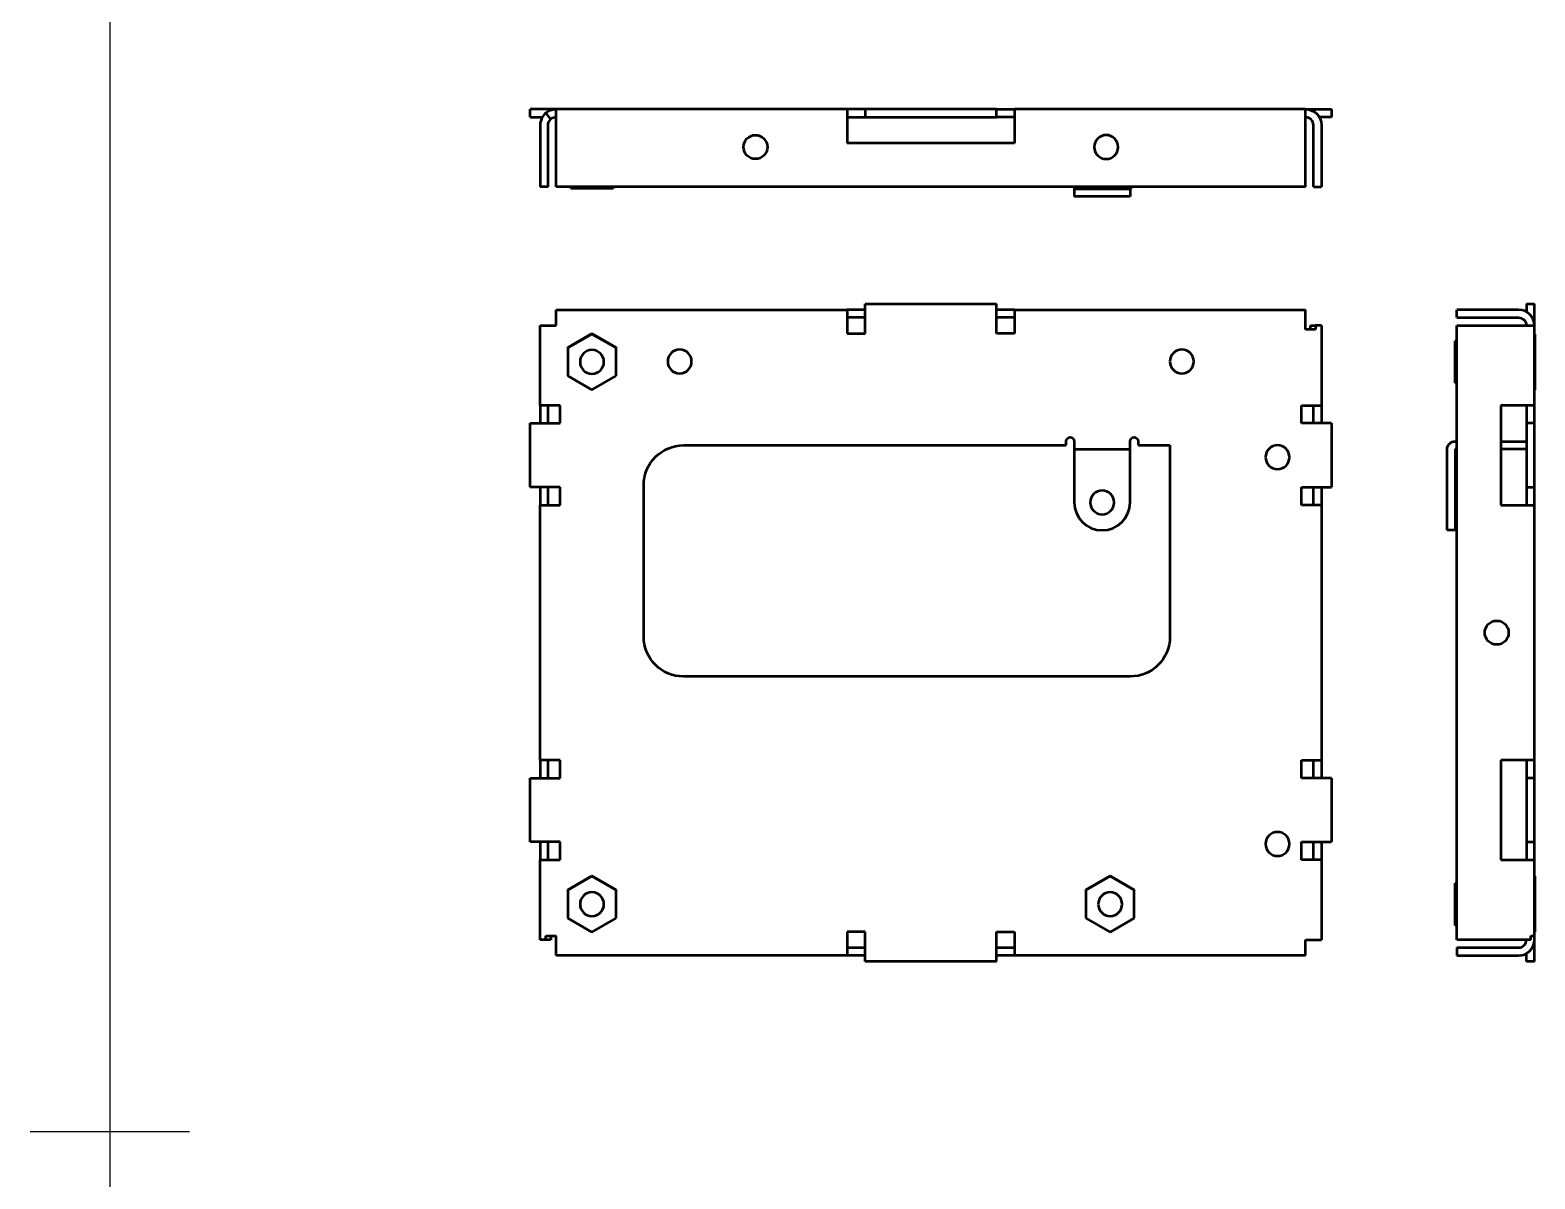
# Model space of a CAD drawing. Header units: millimetres. Extents: x 0 to 210, y 0 to 297.
# Drawn here: x 15 to 109.4, y 145.5 to 217.6 of the extents above; entities that cross this region are included whole.
import ezdxf

# ---------------------------------------------------------------- set-up
doc = ezdxf.new("R2010")
doc.units = ezdxf.units.MM
doc.header["$LTSCALE"] = 0.75
doc.layers.add('Border', color=7, linetype='Continuous', lineweight=25)
doc.layers.add('可见', color=7, linetype='Continuous', lineweight=50)

# ---------------------------------------------------------------- blocks, each defined once
blk = doc.blocks.new('ISO_A4(P)_SHEET')
at = {"layer": 'Border'}
for p, q in [((20, 287), (20, 10)), ((15, 148.5), (25, 148.5))]:
    blk.add_line(p, q, dxfattribs=at)

msp = doc.modelspace()

# ---------------------------------------------------------------- linework, layer by layer
at = {"layer": '可见', "extrusion": (0, 2.966e-13, -1)}
for p, q in [((47.990655, 212.59557, 13.125), (46.365655, 212.59557, 13.125)), ((46.365655, 212.09557, 13.125), (46.365655, 212.59557, 13.125)), ((47.670676, 211.979774, 19.25), (47.350696, 212.363979, 19.25)), ((66.240655, 212.59557, 19.25), (47.990655, 212.59557, 19.25)), ((48.72511, 212.623228, 17.900769), (50.240654, 212.623228, 18.775769)), ((48.72511, 212.59557, 17.900769), (48.72511, 212.623228, 17.900769)), ((50.240654, 212.623228, 18.775769), (51.756199, 212.623228, 17.900769)), ((50.240654, 212.59557, 18.775769), (50.240654, 212.623228, 18.775769)), ((51.756199, 212.59557, 17.900769), (51.756199, 212.623228, 17.900769)), ((67.365655, 212.59557, 18.75), (66.240655, 212.59557, 18.75)), ((75.615655, 212.59557, 20.625), (67.365655, 212.59557, 20.625)), ((67.365655, 212.59557, 20.625), (67.365655, 212.09557, 20.625)), ((75.615655, 212.59557, 18.75), (76.740655, 212.59557, 18.75)), ((75.615655, 212.09557, 20.625), (75.615655, 212.59557, 20.625)), ((94.990655, 212.59557, 19.25), (76.740655, 212.59557, 19.25)), ((81.22511, 212.623228, 17.900769), (82.740654, 212.623228, 18.775769)), ((81.22511, 212.59557, 17.900769), (81.22511, 212.623228, 17.900769)), ((82.740654, 212.623228, 18.775769), (84.256199, 212.623228, 17.900769)), ((82.740654, 212.59557, 18.775769), (82.740654, 212.623228, 18.775769)), ((84.256199, 212.59557, 17.900769), (84.256199, 212.623228, 17.900769)), ((94.990655, 212.59557, 13.125), (96.615655, 212.59557, 13.125)), ((96.615655, 212.59557, 13.125), (96.615655, 212.09557, 13.125)), ((46.365655, 212.09557, 13.125), (47.124629, 212.09557, 13.125)), ((46.990655, 211.59557, 19.25), (46.990655, 207.726543, 19.25)), ((47.490655, 207.726543, 19.25), (47.490655, 211.59557, 19.25)), ((47.990655, 207.726543, 20.25), (47.990655, 211.59557, 20.25)), ((66.240655, 212.09557, 18.75), (67.365655, 212.09557, 18.75)), ((66.240655, 211.59557, 20.25), (66.240655, 210.476543, 20.25)), ((67.365655, 212.09557, 20.625), (75.615655, 212.09557, 20.625)), ((76.740655, 212.09557, 18.75), (75.615655, 212.09557, 18.75)), ((76.740655, 211.59557, 20.25), (76.740655, 210.476543, 20.25)), ((94.990655, 207.726543, 20.25), (94.990655, 211.59557, 20.25)), ((95.490655, 207.726543, 19.25), (95.490655, 211.59557, 19.25)), ((96.615655, 212.09557, 13.125), (95.85668, 212.09557, 13.125)), ((95.990655, 211.59557, 19.25), (95.990655, 207.726543, 19.25)), ((76.740655, 210.476543, 20.25), (66.240655, 210.476543, 20.25)), ((47.490655, 207.726543, 19.25), (46.990655, 207.726543, 19.25)), ((94.990655, 207.726543, 20.25), (47.990655, 207.726543, 20.25)), ((48.915654, 207.726543, 17.025769), (48.915654, 207.623228, 17.025769)), ((51.565654, 207.726543, 17.025769), (51.565654, 207.623228, 17.025769)), ((80.490655, 207.726543, -11.495001), (80.490655, 207.620713, -11.495001)), ((81.415654, 207.726543, 17.025769), (81.415654, 207.623228, 17.025769)), ((84.065654, 207.726543, 17.025769), (84.065654, 207.623228, 17.025769)), ((95.490655, 207.726543, 19.25), (95.990655, 207.726543, 19.25)), ((80.490655, 207.615713, -8.166715), (80.490655, 207.115713, -8.166715)), ((83.990655, 207.620713, -11.495001), (83.990655, 207.623228, -11.495001)), ((83.990655, 207.615713, -8.166715), (83.990655, 207.115713, -8.166715))]:
    msp.add_line(p, q, dxfattribs=at)
at = {"layer": '可见', "extrusion": (0, 1, 0)}
for p, q in [((67.365655, 200.403522, 2.726099), (75.615655, 200.403522, 2.726099)), ((67.365655, 198.528522, 2.726099), (67.365655, 200.403522, 2.726099)), ((75.615655, 198.528522, 2.726099), (75.615655, 200.403522, 2.726099)), ((108.854564, 200.403522, 4.125), (109.354564, 200.403522, 4.125)), ((108.854564, 200.403522, 4.125), (108.854564, 199.894548, 4.125)), ((109.354564, 199.028522, 4.125), (109.354564, 200.403522, 4.125)), ((47.990655, 200.028522, 1.726099), (66.240655, 200.028522, 1.726099)), ((67.365655, 200.028522, 0.607072), (66.240655, 200.028522, 0.607072)), ((67.365655, 199.528522, 0.607072), (66.240655, 199.528522, 0.607072)), ((76.740655, 200.028522, 0.607072), (75.615655, 200.028522, 0.607072)), ((76.740655, 199.528522, 0.607072), (75.615655, 199.528522, 0.607072)), ((76.740655, 200.028522, 1.726099), (94.990655, 200.028522, 1.726099)), ((108.354564, 200.028522, 23.5), (104.485537, 200.028522, 23.5)), ((104.485537, 199.528522, 23.5), (104.485537, 200.028522, 23.5)), ((104.485537, 199.528522, 23.5), (108.354564, 199.528522, 23.5)), ((46.990655, 194.028522, 1.726099), (46.990655, 199.028522, 1.726099)), ((48.72511, 197.653523, 2.726099), (50.240654, 198.528523, 2.726099)), ((50.240654, 198.502753, 2.753757), (48.72511, 197.627753, 2.753757)), ((50.240654, 198.528523, 2.726099), (51.756199, 197.653523, 2.726099)), ((51.756199, 197.627753, 2.753757), (50.240654, 198.502753, 2.753757)), ((66.240655, 199.028522, 2.726099), (66.240655, 198.528522, 2.726099)), ((66.240655, 198.528522, 2.726099), (67.365655, 198.528522, 2.726099)), ((76.740655, 198.528522, 2.726099), (75.615655, 198.528522, 2.726099)), ((76.740655, 199.028522, 2.726099), (76.740655, 198.528522, 2.726099)), ((94.990655, 198.778522, 2.726099), (94.990655, 199.028522, 2.726099)), ((95.310634, 199.028522, 2.110303), (95.630614, 199.028522, 2.494508)), ((95.310634, 198.778522, 2.110303), (95.310634, 199.028522, 2.110303)), ((95.630614, 199.028522, 2.494508), (95.630614, 198.778522, 2.494508)), ((95.990655, 199.028522, 1.726099), (95.990655, 194.028522, 1.726099)), ((104.485537, 199.028522, 24.5), (108.354564, 199.028522, 24.5)), ((104.485537, 160.528522, 24.5), (104.485537, 199.028522, 24.5)), ((109.354564, 194.028522, 23.5), (109.354564, 199.028522, 23.5)), ((109.354564, 198.502753, 21.250001), (109.382222, 198.502753, 21.250001)), ((109.382222, 198.502753, 21.250001), (109.382222, 197.627753, 22.765545)), ((48.72511, 197.627753, 2.726099), (48.72511, 197.653523, 2.726099)), ((48.72511, 197.627753, 2.753757), (48.72511, 195.877753, 2.753757)), ((51.756199, 197.653523, 2.726099), (51.756199, 197.627753, 2.726099)), ((51.756199, 195.877753, 2.753757), (51.756199, 197.627753, 2.753757)), ((104.485537, 198.077753, 21.250001), (104.382222, 198.077753, 21.250001)), ((109.354564, 197.627753, 22.765545), (109.382222, 197.627753, 22.765545)), ((109.382222, 197.627753, 22.765545), (109.382222, 195.877753, 22.765545)), ((48.72511, 195.877753, 2.753757), (50.240654, 195.002753, 2.753757)), ((50.240654, 195.002753, 2.753757), (51.756199, 195.877753, 2.753757)), ((104.485537, 195.427753, 21.250001), (104.382222, 195.427753, 21.250001)), ((109.354564, 195.877753, 22.765545), (109.382222, 195.877753, 22.765545)), ((109.382222, 195.877753, 22.765545), (109.382222, 195.002753, 21.250001)), ((109.354564, 195.002753, 21.250001), (109.382222, 195.002753, 21.250001)), ((46.990655, 194.028522, 0.607072), (46.990655, 192.903522, 0.607072)), ((47.490655, 192.903522, 0.607072), (47.490655, 194.028522, 0.607072)), ((48.240655, 194.028522, 2.726099), (47.990655, 194.028522, 2.726099)), ((48.240655, 192.903522, 2.726099), (48.240655, 194.028522, 2.726099)), ((94.740655, 192.903522, 2.726099), (94.740655, 194.028522, 2.726099)), ((94.740655, 194.028522, 2.726099), (94.990655, 194.028522, 2.726099)), ((95.490655, 192.903522, 0.607072), (95.490655, 194.028522, 0.607072)), ((95.990655, 194.028522, 0.607072), (95.990655, 192.903522, 0.607072)), ((108.354564, 194.028522, 24.5), (107.235537, 194.028522, 24.5)), ((107.235537, 194.028522, 24.5), (107.235537, 187.778522, 24.5)), ((108.854564, 194.028522, 23.25), (108.854564, 192.903522, 23.25)), ((109.354564, 192.903522, 23.25), (109.354564, 194.028522, 23.25)), ((46.365655, 192.903522, 2.726099), (48.240655, 192.903522, 2.726099)), ((46.365655, 188.903522, 2.726099), (46.365655, 192.903522, 2.726099)), ((96.615655, 192.903522, 2.726099), (94.740655, 192.903522, 2.726099)), ((96.615655, 192.903522, 2.726099), (96.615655, 188.903522, 2.726099)), ((108.854564, 192.903522, 25.125), (108.854564, 188.903522, 25.125)), ((109.354564, 192.903522, 25.125), (108.854564, 192.903522, 25.125)), ((109.354564, 188.903522, 25.125), (109.354564, 192.903522, 25.125)), ((79.990655, 191.528523, 2.726099), (79.990655, 191.778523, 2.726099)), ((84.490655, 191.778523, 2.726099), (84.490655, 191.528523, 2.726099)), ((104.379707, 191.773523, -9), (104.485537, 191.773523, -9)), ((107.235537, 191.773523, -9), (108.849564, 191.773523, -9)), ((55.990654, 191.528523, 2.726099), (79.990655, 191.528523, 2.726099)), ((80.490655, 191.273523, 2.221099), (83.990655, 191.273523, 2.221099)), ((80.490655, 191.268523, -2.253757), (80.490655, 187.945237, -2.253757)), ((83.990655, 187.945237, -2.253757), (83.990655, 191.268523, -2.253757)), ((84.490655, 191.528523, 2.726099), (86.490655, 191.528523, 2.726099)), ((86.490655, 191.528523, 2.726099), (86.490655, 179.528522, 2.726099)), ((103.874707, 187.945237, -9), (103.874707, 191.268523, -9)), ((104.374707, 191.268523, -9), (104.374707, 187.945237, -9)), ((104.485537, 191.273523, -9), (104.379707, 191.273523, -9)), ((108.849564, 191.273523, -9), (107.235537, 191.273523, -9)), ((48.240655, 188.903522, 2.726099), (46.365655, 188.903522, 2.726099)), ((46.990655, 188.903522, 0.607072), (46.990655, 187.778522, 0.607072)), ((47.490655, 187.778522, 0.607072), (47.490655, 188.903522, 0.607072)), ((48.240655, 187.778522, 2.726099), (48.240655, 188.903522, 2.726099)), ((53.490654, 179.528522, 2.726099), (53.490654, 189.028523, 2.726099)), ((94.740655, 187.778522, 2.726099), (94.740655, 188.903522, 2.726099)), ((94.740655, 188.903522, 2.726099), (96.615655, 188.903522, 2.726099)), ((95.490655, 187.778522, 0.607072), (95.490655, 188.903522, 0.607072)), ((95.990655, 188.903522, 0.607072), (95.990655, 187.778522, 0.607072)), ((108.854564, 188.903522, 25.125), (109.354564, 188.903522, 25.125)), ((108.854564, 188.903522, 23.25), (108.854564, 187.778522, 23.25)), ((109.354564, 187.778522, 23.25), (109.354564, 188.903522, 23.25)), ((46.990655, 171.778522, 1.726099), (46.990655, 187.778522, 1.726099)), ((47.990655, 187.778522, 2.726099), (48.240655, 187.778522, 2.726099)), ((94.990655, 187.778522, 2.726099), (94.740655, 187.778522, 2.726099)), ((95.990655, 187.778522, 1.726099), (95.990655, 171.778522, 1.726099)), ((107.235537, 187.778522, 24.5), (108.354564, 187.778522, 24.5)), ((109.354564, 171.778522, 23.5), (109.354564, 187.778522, 23.5)), ((104.374707, 186.195237, -10.75), (103.874707, 186.195237, -10.75)), ((83.990655, 177.028522, 2.726099), (55.990654, 177.028522, 2.726099)), ((46.990655, 171.778522, 0.607072), (46.990655, 170.653522, 0.607072)), ((47.490655, 170.653522, 0.607072), (47.490655, 171.778522, 0.607072)), ((48.240655, 171.778522, 2.726099), (47.990655, 171.778522, 2.726099)), ((48.240655, 170.653522, 2.726099), (48.240655, 171.778522, 2.726099)), ((94.740655, 170.653522, 2.726099), (94.740655, 171.778522, 2.726099)), ((94.740655, 171.778522, 2.726099), (94.990655, 171.778522, 2.726099)), ((95.490655, 170.653522, 0.607072), (95.490655, 171.778522, 0.607072)), ((95.990655, 171.778522, 0.607072), (95.990655, 170.653522, 0.607072)), ((107.235537, 171.778522, 24.5), (107.235537, 165.528522, 24.5)), ((108.354564, 171.778522, 24.5), (107.235537, 171.778522, 24.5)), ((108.854564, 171.778522, 23.25), (108.854564, 170.653522, 23.25)), ((109.354564, 170.653522, 23.25), (109.354564, 171.778522, 23.25)), ((46.365655, 170.653522, 2.726099), (48.240655, 170.653522, 2.726099)), ((46.365655, 166.653522, 2.726099), (46.365655, 170.653522, 2.726099)), ((96.615655, 170.653522, 2.726099), (94.740655, 170.653522, 2.726099)), ((96.615655, 170.653522, 2.726099), (96.615655, 166.653522, 2.726099)), ((108.854564, 170.653522, 25.125), (108.854564, 166.653522, 25.125)), ((109.354564, 170.653522, 25.125), (108.854564, 170.653522, 25.125)), ((109.354564, 166.653522, 25.125), (109.354564, 170.653522, 25.125)), ((48.240655, 166.653522, 2.726099), (46.365655, 166.653522, 2.726099)), ((46.990655, 166.653522, 0.607072), (46.990655, 165.528522, 0.607072)), ((47.490655, 165.528522, 0.607072), (47.490655, 166.653522, 0.607072)), ((48.240655, 165.528522, 2.726099), (48.240655, 166.653522, 2.726099)), ((94.740655, 165.528522, 2.726099), (94.740655, 166.653522, 2.726099)), ((94.740655, 166.653522, 2.726099), (96.615655, 166.653522, 2.726099)), ((95.490655, 165.528522, 0.607072), (95.490655, 166.653522, 0.607072)), ((95.990655, 166.653522, 0.607072), (95.990655, 165.528522, 0.607072)), ((108.854564, 166.653522, 25.125), (109.354564, 166.653522, 25.125)), ((108.854564, 166.653522, 23.25), (108.854564, 165.528522, 23.25)), ((109.354564, 165.528522, 23.25), (109.354564, 166.653522, 23.25)), ((46.990655, 160.528522, 1.726099), (46.990655, 165.528522, 1.726099)), ((47.990655, 165.528522, 2.726099), (48.240655, 165.528522, 2.726099)), ((94.990655, 165.528522, 2.726099), (94.740655, 165.528522, 2.726099)), ((95.990655, 165.528522, 1.726099), (95.990655, 160.528522, 1.726099)), ((107.235537, 165.528522, 24.5), (108.354564, 165.528522, 24.5)), ((109.354564, 160.778522, 23.5), (109.354564, 165.528522, 23.5)), ((48.72511, 163.653522, 2.726099), (50.240654, 164.528522, 2.726099)), ((50.240654, 164.502753, 2.753757), (48.72511, 163.627753, 2.753757)), ((50.240654, 164.528522, 2.726099), (51.756199, 163.653522, 2.726099)), ((51.756199, 163.627753, 2.753757), (50.240654, 164.502753, 2.753757)), ((81.22511, 163.653522, 2.726099), (82.740654, 164.528522, 2.726099)), ((82.740654, 164.502753, 2.753757), (81.22511, 163.627753, 2.753757)), ((82.740654, 164.528522, 2.726099), (84.256199, 163.653522, 2.726099)), ((84.256199, 163.627753, 2.753757), (82.740654, 164.502753, 2.753757)), ((109.354564, 164.502753, 21.250001), (109.382222, 164.502753, 21.250001)), ((109.382222, 164.502753, 21.250001), (109.382222, 163.627753, 22.765545)), ((48.72511, 163.627753, 2.726099), (48.72511, 163.653522, 2.726099)), ((48.72511, 163.627753, 2.753757), (48.72511, 161.877753, 2.753757)), ((51.756199, 163.653522, 2.726099), (51.756199, 163.627753, 2.726099)), ((51.756199, 161.877753, 2.753757), (51.756199, 163.627753, 2.753757)), ((81.22511, 163.627753, 2.726099), (81.22511, 163.653522, 2.726099)), ((81.22511, 163.627753, 2.753757), (81.22511, 161.877753, 2.753757)), ((84.256199, 163.653522, 2.726099), (84.256199, 163.627753, 2.726099)), ((84.256199, 161.877753, 2.753757), (84.256199, 163.627753, 2.753757)), ((104.485537, 164.077753, 21.250001), (104.382222, 164.077753, 21.250001)), ((109.354564, 163.627753, 22.765545), (109.382222, 163.627753, 22.765545)), ((109.382222, 163.627753, 22.765545), (109.382222, 161.877753, 22.765545)), ((48.72511, 161.877753, 2.753757), (50.240654, 161.002753, 2.753757)), ((50.240654, 161.002753, 2.753757), (51.756199, 161.877753, 2.753757)), ((81.22511, 161.877753, 2.753757), (82.740654, 161.002753, 2.753757)), ((82.740654, 161.002753, 2.753757), (84.256199, 161.877753, 2.753757)), ((104.485537, 161.427753, 21.250001), (104.382222, 161.427753, 21.250001)), ((109.354564, 161.877753, 22.765545), (109.382222, 161.877753, 22.765545)), ((109.382222, 161.877753, 22.765545), (109.382222, 161.002753, 21.250001)), ((47.350696, 160.528522, 2.494508), (47.350696, 160.778522, 2.494508)), ((47.670676, 160.528522, 2.110303), (47.350696, 160.528522, 2.494508)), ((47.670676, 160.778522, 2.110303), (47.670676, 160.528522, 2.110303)), ((47.990655, 160.528522, 2.726099), (47.990655, 160.778522, 2.726099)), ((66.240655, 161.028522, 2.726099), (66.240655, 160.528522, 2.726099)), ((67.365655, 161.028522, 2.726099), (66.240655, 161.028522, 2.726099)), ((67.365655, 159.153522, 2.726099), (67.365655, 161.028522, 2.726099)), ((75.615655, 159.153522, 2.726099), (75.615655, 161.028522, 2.726099)), ((75.615655, 161.028522, 2.726099), (76.740655, 161.028522, 2.726099)), ((76.740655, 161.028522, 2.726099), (76.740655, 160.528522, 2.726099)), ((108.354564, 160.528522, 24.5), (104.485537, 160.528522, 24.5)), ((109.122973, 160.528522, 24.139959), (109.122973, 160.778522, 24.139959)), ((109.354564, 161.002753, 21.250001), (109.382222, 161.002753, 21.250001)), ((109.354564, 160.528522, 23.5), (109.354564, 160.778522, 23.5)), ((109.354564, 159.153522, 4.125), (109.354564, 160.528522, 4.125)), ((66.240655, 159.528522, 1.726099), (47.990655, 159.528522, 1.726099)), ((66.240655, 160.028522, 0.607072), (67.365655, 160.028522, 0.607072)), ((67.365655, 159.528522, 0.607072), (66.240655, 159.528522, 0.607072)), ((75.615655, 160.028522, 0.607072), (76.740655, 160.028522, 0.607072)), ((76.740655, 159.528522, 0.607072), (75.615655, 159.528522, 0.607072)), ((94.990655, 159.528522, 1.726099), (76.740655, 159.528522, 1.726099)), ((104.485537, 160.028522, 23.5), (108.354564, 160.028522, 23.5)), ((104.485537, 160.028522, 23.5), (104.485537, 159.528522, 23.5)), ((104.485537, 159.528522, 23.5), (108.354564, 159.528522, 23.5)), ((108.854564, 159.153522, 4.125), (108.854564, 159.662497, 4.125)), ((75.615655, 159.153522, 2.726099), (67.365655, 159.153522, 2.726099)), ((109.354564, 159.153522, 4.125), (108.854564, 159.153522, 4.125))]:
    msp.add_line(p, q, dxfattribs=at)
at = {"layer": '可见'}
for centre in [(60.490655, 210.226543, 20.25), (106.985537, 179.778522, 24.5)]:
    msp.add_circle(centre, 0.75, dxfattribs=at)
at = {"layer": '可见', "extrusion": (0, 2.966e-13, -1)}
msp.add_circle((-82.490655, 210.226543, -20.25), 0.75, dxfattribs=at)
at = {"layer": '可见', "extrusion": (0, -3e-16, -1)}
for centre in [(-50.240654, 196.752753, -2.753757), (-50.240654, 162.752753, -2.753757), (-82.740654, 162.752753, -2.753757)]:
    msp.add_circle(centre, 0.75, dxfattribs=at)
at = {"layer": '可见', "extrusion": (-1.3e-15, 5.4e-15, -1)}
for centre in [(-55.740654, 196.778523, -2.726099), (-87.240655, 196.778523, -2.726099), (-93.240655, 190.778523, -2.726099), (-93.240655, 166.528522, -2.726099)]:
    msp.add_circle(centre, 0.75, dxfattribs=at)
at = {"layer": '可见', "extrusion": (0, -8.8e-15, -1)}
msp.add_circle((-82.240655, 187.945237, 2.253757), 0.75, dxfattribs=at)
at = {"layer": '可见'}
for centre, radius, start, end in [((47.990655, 211.59557, 19.25), 1, 129.788736, 180), ((47.990655, 211.59557, 19), 0.5, 90, 129.788736), ((94.990655, 211.59557, 19.25), 0.5, 0, 90), ((108.354564, 199.028522, 23.5), 1, 0, 90), ((108.849564, 191.778523, -9), 0.005, 270, 360), ((104.379707, 191.268523, -9), 0.005, 90, 180), ((82.240655, 187.945237, -2.253757), 1.75, 180, 0), ((108.354564, 160.528522, 23.5), 1, 270, 0), ((108.354564, 160.528522, 23.5), 0.5, 270, 0)]:
    msp.add_arc(centre, radius, start, end, dxfattribs=at)
at = {"layer": '可见', "extrusion": (0, 2.966e-13, -1)}
for centre, radius, start, end in [((-47.990655, 211.59557, -19), 1, 50.211264, 90), ((-94.990655, 211.59557, -19.25), 1, 90, 180), ((-47.990655, 211.59557, -19.25), 0.5, 0, 50.211264)]:
    msp.add_arc(centre, radius, start, end, dxfattribs=at)
at = {"layer": '可见', "extrusion": (-1, 0, 0)}
for centre, radius, start, end in [((-211.59557, 19.25, -47.990655), 1, 90, 180), ((-207.620713, -11.490001, -80.490655), 0.005, 270, 360), ((-199.028522, 1.726099, -47.990655), 1, 90, 180), ((-191.778523, 2.221099, -83.990655), 0.505, 0, 90), ((-191.268523, -2.248757, -80.490655), 0.005, 180, 270), ((-160.528522, 1.726099, -47.990655), 1, 0, 90)]:
    msp.add_arc(centre, radius, start, end, dxfattribs=at)
at = {"layer": '可见', "extrusion": (1, 0, 0)}
for centre, radius, start, end in [((211.59557, 19.25, 66.240655), 1, 0, 90), ((211.59557, 19.25, 76.740655), 1, 0, 90), ((207.620713, -11.490001, 83.990655), 0.005, 180, 270), ((199.028522, 1.726099, 66.240655), 1, 0, 90), ((191.778523, 2.221099, 80.490655), 0.505, 90, 180), ((191.268523, -2.248757, 83.990655), 0.005, 270, 0), ((160.528522, 1.726099, 66.240655), 1, 90, 180), ((160.528522, 1.726099, 76.740655), 1, 90, 180)]:
    msp.add_arc(centre, radius, start, end, dxfattribs=at)
at = {"layer": '可见', "extrusion": (-1, 1.3e-15, 1.3e-15)}
msp.add_arc((-211.59557, 19.25, -94.990655), 1, 90, 180, dxfattribs=at)
at = {"layer": '可见', "extrusion": (0, -1, -2.963e-13)}
for centre in [(50.240654, 17.025769, -207.623228), (82.740654, 17.025769, -207.623228)]:
    msp.add_arc(centre, 1.325, 0, 180, dxfattribs=at)
at = {"layer": '可见', "extrusion": (0, 1, 2.89e-13)}
msp.add_arc((-82.240655, -8.166715, 207.615713), 1.75, 360, 180, dxfattribs=at)
at = {"layer": '可见', "extrusion": (0, -1, -2.89e-13)}
msp.add_arc((82.240655, -8.166715, -207.115713), 1.75, 360, 180, dxfattribs=at)
at = {"layer": '可见', "extrusion": (1, 2.2e-15, -2.2e-15)}
msp.add_arc((199.028522, 1.726099, 76.740655), 1, 0, 90, dxfattribs=at)
at = {"layer": '可见', "extrusion": (-1, -1.3e-15, 1.3e-15)}
for centre, start, end in [((-199.028522, 1.726099, -94.990655), 90, 180), ((-160.528522, 1.726099, -94.990655), 0, 90)]:
    msp.add_arc(centre, 1, start, end, dxfattribs=at)
at = {"layer": '可见', "extrusion": (-2.969e-13, 0, -1)}
for centre, radius, start, end in [((-108.354564, 199.028522, -23.5), 0.5, 90, 180), ((-104.379707, 191.268523, 9), 0.505, 0, 90), ((-108.849564, 191.778523, 9), 0.505, 269.432706, 270)]:
    msp.add_arc(centre, radius, start, end, dxfattribs=at)
at = {"layer": '可见', "extrusion": (0, 1, 0)}
for centre, start, end in [((-47.990655, 1.726099, 199.028522), 0, 90), ((-108.354564, 23.5, 199.028522), 90, 180), ((-94.990655, 1.726099, 194.028522), 90, 180), ((-47.990655, 1.726099, 187.778522), 0, 90), ((-108.354564, 23.5, 187.778522), 90, 180), ((-94.990655, 1.726099, 171.778522), 90, 180), ((-47.990655, 1.726099, 165.528522), 0, 90), ((-108.354564, 23.5, 165.528522), 90, 180), ((-47.990655, 1.726099, 160.778522), 50.211264, 90), ((-94.990655, 1.726099, 160.528522), 90, 180), ((-108.354564, 23.5, 160.778522), 140.211264, 180)]:
    msp.add_arc(centre, 1, start, end, dxfattribs=at)
at = {"layer": '可见', "extrusion": (2.4e-15, -1, -2e-15)}
msp.add_arc((94.990655, 1.726099, -198.778522), 1, 50.211264, 90, dxfattribs=at)
at = {"layer": '可见', "extrusion": (2.2e-15, -1, -4.7e-15)}
for centre, end in [((94.990655, 1.726099, -199.028522), 50.211264), ((94.990655, 1.726099, -187.778522), 90)]:
    msp.add_arc(centre, 1, 0, end, dxfattribs=at)
at = {"layer": '可见', "extrusion": (-1, -3e-16, 2.969e-13)}
for centre in [(-196.752753, 21.250001, -104.382222), (-162.752753, 21.250001, -104.382222)]:
    msp.add_arc(centre, 1.325, 0, 180, dxfattribs=at)
at = {"layer": '可见', "extrusion": (1.4e-15, -1, -5.3e-15)}
msp.add_arc((47.990655, 1.726099, -194.028522), 1, 90, 180, dxfattribs=at)
at = {"layer": '可见', "extrusion": (-5.3e-15, -1, -1.4e-15)}
msp.add_arc((108.354564, 23.5, -194.028522), 1, 0, 90, dxfattribs=at)
at = {"layer": '可见', "extrusion": (0, 0, -1)}
for centre, start in [((-80.240655, 191.778523, -2.726099), 360), ((-84.240655, 191.778523, -2.726099), 0)]:
    msp.add_arc(centre, 0.25, start, 180, dxfattribs=at)
at = {"layer": '可见', "extrusion": (-1.8e-15, 6.1e-15, -1)}
for centre, start, end in [((-55.990654, 189.028523, -2.726099), 0, 90), ((-83.990655, 179.528522, -2.726099), 180, 270)]:
    msp.add_arc(centre, 2.5, start, end, dxfattribs=at)
at = {"layer": '可见', "extrusion": (-1, -7.6e-15, 2.961e-13)}
msp.add_arc((-187.945237, -10.75, -103.874707), 1.75, 0, 90, dxfattribs=at)
at = {"layer": '可见', "extrusion": (1, 6.9e-15, -2.943e-13)}
msp.add_arc((187.945237, -10.75, 104.374707), 1.75, 90, 180, dxfattribs=at)
at = {"layer": '可见', "extrusion": (7e-16, 8.9e-15, -1)}
msp.add_arc((-55.990654, 179.528522, -2.726099), 2.5, 270, 0, dxfattribs=at)
at = {"layer": '可见', "extrusion": (1.6e-15, -1, -2.2e-15)}
msp.add_arc((47.990655, 1.726099, -171.778522), 1, 90, 180, dxfattribs=at)
at = {"layer": '可见', "extrusion": (-2.2e-15, -1, -1.6e-15)}
msp.add_arc((108.354564, 23.5, -171.778522), 1, 0, 90, dxfattribs=at)
at = {"layer": '可见', "extrusion": (-4.4e-15, -1, -7.6e-15)}
msp.add_arc((94.990655, 1.726099, -165.528522), 1, 0, 90, dxfattribs=at)
at = {"layer": '可见', "extrusion": (1.82e-14, -1, -1.37e-14)}
msp.add_arc((47.990655, 1.726099, -160.528522), 1, 129.788736, 180, dxfattribs=at)
at = {"layer": '可见', "extrusion": (-1.37e-14, -1, -1.82e-14)}
msp.add_arc((108.354564, 23.5, -160.528522), 1, 39.788736, 90, dxfattribs=at)

# ---------------------------------------------------------------- block references
at = {"layer": 'Border'}
msp.add_blockref('ISO_A4(P)_SHEET', (0, 0), dxfattribs=at)

doc.saveas('drawing.dxf')
